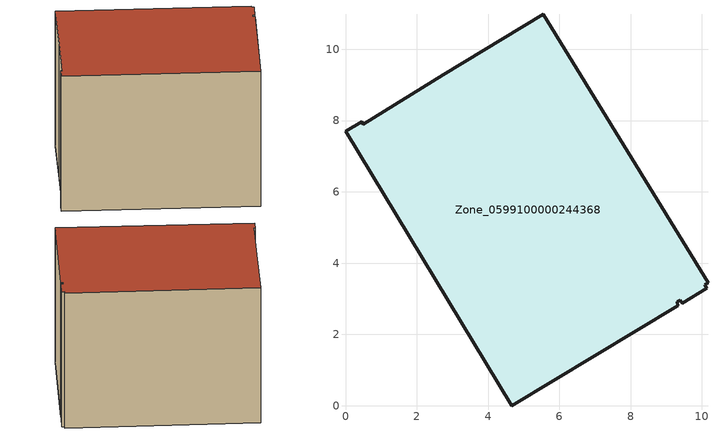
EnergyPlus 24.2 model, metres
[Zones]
Zone_0599100000244368
 floor ground (C_G): 9.32,2.8 4.66,0 0,7.7 0.45,7.97 0.49,7.9 2.74,9.28 5.55,10.98 10.17,3.45 10.08,3.39 10.14,3.29 9.45,2.88 9.39,2.97 9.31,2.91 z0
 wall outside (C_F): 10.17,3.45 5.55,10.98 2.74,9.28 0.49,7.9 0.45,7.97 0,7.7 4.66,0 9.32,2.8 9.31,2.91 9.39,2.97 9.45,2.88 10.14,3.29 10.08,3.39 10.17,3.45 z0:6.82
 roof outside (C_R): 4.66,0 9.32,2.8 9.31,2.91 9.39,2.97 9.45,2.88 10.14,3.29 10.08,3.39 10.17,3.45 5.55,10.98 2.74,9.28 0.49,7.9 0.45,7.97 0,7.7 z6.82
[BUILDING]
Pand.0599100000244368: North Axis=0; Terrain=City; Loads Convergence Tolerance Value=0.04; Temperature Convergence Tolerance Value=0.4; Solar Distribution=FullExterior; Maximum Number of Warmup Days=25; Minimum Number of Warmup Days=1
[Site:Location]
Rotterdam.The.Hague.AP_ZH_NLD Design_Conditions: Latitude=51.96; Longitude=4.45; Time Zone=1; Elevation=-4.5
[SITE:GROUNDTEMPERATURE:BUILDINGSURFACE]
18, 18, 18, 18, 18, 18, 18, 18, 18, 18, 18, 18
[MATERIAL] Thermal Absorptance=0.9; Solar Absorptance=0.7; Visible Absorptance=0.7
Name | Roughness | Thickness | Conductivity | Density | Specific Heat
G.TC.1946 | MediumSmooth | 0.15 | 1 | 540 | 1210
F.TC.1946 | Rough | 0.3 | 0.857143 | 1920 | 840
R.TC.1946 | MediumRough | 0.2 | 0.909091 | 1500 | 1000
[CONSTRUCTION]
C_G: G.TC.1946
C_F: F.TC.1946
C_R: R.TC.1946
[ZONE]
Zone_0599100000244368: Type=1; Multiplier=1; Ceiling Height=Autocalculate; Volume=Autocalculate; Floor Area=autocalculate; Part of Total Floor Area=Yes
[ZONEINFILTRATION:DESIGNFLOWRATE]
Infil_Zone_0599100000244368: Zone or ZoneList or Space or SpaceList=Zone_0599100000244368; Schedule=AlwaysOn; Design Flow Rate Calculation Method=Flow/Area; Flow Rate per Floor Area=0.003; Constant Term Coefficient=1; Temperature Term Coefficient=0; Velocity Term Coefficient=0; Velocity Squared Term Coefficient=0
[HVACTEMPLATE:ZONE:IDEALLOADSAIRSYSTEM]
Zone_0599100000244368: Maximum Heating Supply Air Temperature=50; Minimum Cooling Supply Air Temperature=13; Maximum Heating Supply Air Humidity Ratio=0.0156; Minimum Cooling Supply Air Humidity Ratio=0.0077; Heating Limit=NoLimit; Cooling Limit=NoLimit; Dehumidification Control Type=ConstantSensibleHeatRatio; Cooling Sensible Heat Ratio=0.7; Dehumidification Setpoint=60; Humidification Control Type=None; Humidification Setpoint=30; Outdoor Air Method=None; Outdoor Air Flow Rate per Person=0.00944; Outdoor Air Flow Rate per Zone Floor Area=0; Outdoor Air Flow Rate per Zone=0; Demand Controlled Ventilation Type=None; Outdoor Air Economizer Type=NoEconomizer; Heat Recovery Type=None; Sensible Heat Recovery Effectiveness=0.7; Latent Heat Recovery Effectiveness=0.65
[ZONECONTROL:THERMOSTAT]
ThermostatControl_Zone_0599100000244368: Zone or ZoneList=Zone_0599100000244368; Control Type Schedule=DualSetpointControlType; Control 1=Thermostat_Zone_0599100000244368; Temperature Difference Between Cutout And Setpoint=0
[THERMOSTATSETPOINT:DUALSETPOINT]
Thermostat_Zone_0599100000244368: Heating Setpoint Temperature Schedule=HeatingSetpoint_Zone_0599100000244368; Cooling Setpoint Temperature Schedule=CoolingSetpoint_Zone_0599100000244368
[SCHEDULE:COMPACT]
HeatingSetpoint_Zone_0599100000244368: Through: 12/31, For: AllDays, Until: 24:00, 21
CoolingSetpoint_Zone_0599100000244368: Through: 12/31, For: AllDays, Until: 24:00, 24
DualSetpointControlType: Through: 12/31, For: AllDays, Until: 24:00, 4
AlwaysOn: Through: 12/31, For: AllDays, Until: 24:00, 1
